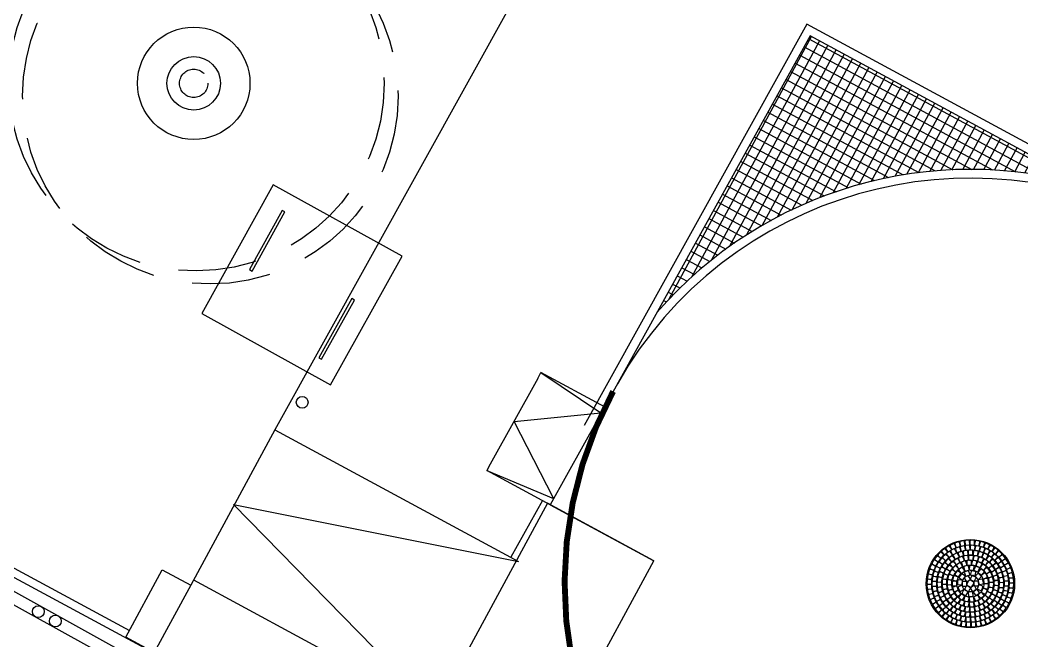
# Model space of a CAD drawing. Header units: millimetres. Extents: x -735 to -481, y 85 to 450.
# Drawn here: x -590.1 to -573.1, y 141.44 to 151.99 of the extents above; entities that cross this region are included whole.
import ezdxf

# ---------------------------------------------------------------- set-up
doc = ezdxf.new("R2010")
doc.units = ezdxf.units.MM
doc.linetypes.add('ACAD_ISO04W100', pattern=[30, 24, -3, 0, -3])
doc.linetypes.add('DASHED', pattern=[0.75, 0.5, -0.25])
doc.layers.get('0').update_dxf_attribs({"color": 6, "linetype": 'CONTINUOUS'})
for name, color, linetype in [('01', 1, 'CONTINUOUS'), ('A CONSTRUIR', 1, 'CONTINUOUS'), ('dib - muro vista2', 2, 'CONTINUOUS'), ('DIB-CORDON 02', 2, 'CONTINUOUS'), ('dib-demarcacion vial', 52, 'CONTINUOUS'), ('dib-muros corte', 5, 'CONTINUOUS'), ('dib-muros vista 0', 14, 'CONTINUOUS'), ('proyeccion arboles', 94, 'DASHED'), ('tramas-solados', 14, 'CONTINUOUS'), ('VISTA2', 2, 'CONTINUOUS')]:
    doc.layers.add(name, color=color, linetype=linetype)

# ---------------------------------------------------------------- blocks, each defined once
blk = doc.blocks.new('A3D6')
for centre, radius in [((0.0176, 0), 1.2), ((0.1056, -0.0835), 1.2), ((0, 0), 0.0906)]:
    blk.add_circle(centre, radius)
blk = doc.blocks.new('asd')
at = {"layer": 'dib-muros vista 0'}
for points in [[(-407.67, 11.355), (-407.648, 11.31, 0.414214), (-407.628, 11.303), (-407.583, 11.325, 0.414214), (-407.576, 11.345), (-407.598, 11.39, 0.414214), (-407.618, 11.397), (-407.663, 11.375, 0.414214)], [(-407.591, 11.392), (-407.575, 11.345, 0.414214), (-407.556, 11.336), (-407.509, 11.352, 0.414214), (-407.499, 11.371), (-407.516, 11.419, 0.414214), (-407.535, 11.428), (-407.582, 11.411, 0.414214)], [(-407.509, 11.42), (-407.498, 11.371, 0.414214), (-407.48, 11.36), (-407.432, 11.37, 0.414214), (-407.42, 11.388), (-407.431, 11.437, 0.414214), (-407.449, 11.449), (-407.497, 11.438, 0.414214)], [(-407.424, 11.438), (-407.419, 11.388, 0.414214), (-407.403, 11.375), (-407.353, 11.379, 0.414214), (-407.339, 11.396), (-407.344, 11.445, 0.414214), (-407.36, 11.459), (-407.41, 11.454, 0.414214)], [(-407.337, 11.445), (-407.338, 11.395, 0.414214), (-407.323, 11.38), (-407.273, 11.378, 0.414214), (-407.258, 11.393), (-407.257, 11.443, 0.414214), (-407.271, 11.458), (-407.321, 11.46, 0.414214)], [(-407.25, 11.442), (-407.257, 11.393, 0.414214), (-407.244, 11.375), (-407.195, 11.368, 0.414214), (-407.178, 11.381), (-407.17, 11.43, 0.414214), (-407.183, 11.447), (-407.232, 11.455, 0.414214)], [(-407.163, 11.428), (-407.177, 11.38, 0.414214), (-407.166, 11.362), (-407.118, 11.348, 0.414214), (-407.1, 11.359), (-407.086, 11.407, 0.414214), (-407.097, 11.425), (-407.145, 11.439, 0.414214)], [(-407.08, 11.404), (-407.099, 11.358, 0.414214), (-407.091, 11.339), (-407.044, 11.319, 0.414214), (-407.025, 11.328), (-407.006, 11.374, 0.414214), (-407.014, 11.393), (-407.06, 11.412, 0.414214)], [(-407.871, 11.189), (-407.835, 11.155, 0.414214), (-407.813, 11.156), (-407.779, 11.192, 0.414214), (-407.78, 11.214), (-407.816, 11.248, 0.414214), (-407.838, 11.247), (-407.872, 11.211, 0.414214)], [(-407.811, 11.252), (-407.779, 11.214, 0.414214), (-407.758, 11.212), (-407.719, 11.244, 0.414214), (-407.717, 11.265), (-407.75, 11.304, 0.414214), (-407.771, 11.306), (-407.809, 11.274, 0.414214)], [(-407.764, 11.181), (-407.731, 11.143, 0.414214), (-407.71, 11.141), (-407.672, 11.174, 0.414214), (-407.67, 11.195), (-407.703, 11.233, 0.414214), (-407.724, 11.234), (-407.762, 11.202, 0.414214)], [(-407.744, 11.308), (-407.716, 11.266, 0.414214), (-407.696, 11.261), (-407.654, 11.289, 0.414214), (-407.649, 11.309), (-407.676, 11.351, 0.414214), (-407.697, 11.356), (-407.739, 11.329, 0.414214)], [(-407.697, 11.237), (-407.67, 11.195, 0.414214), (-407.649, 11.191), (-407.607, 11.218, 0.414214), (-407.603, 11.239), (-407.63, 11.28, 0.414214), (-407.651, 11.285), (-407.693, 11.258, 0.414214)], [(-407.624, 11.283), (-407.603, 11.238, 0.414214), (-407.583, 11.231), (-407.537, 11.252, 0.414214), (-407.53, 11.272), (-407.552, 11.318, 0.414214), (-407.571, 11.325), (-407.617, 11.303, 0.414214)], [(-407.575, 11.214), (-407.555, 11.168, 0.414214), (-407.535, 11.16), (-407.49, 11.18, 0.414214), (-407.482, 11.2), (-407.502, 11.246, 0.414214), (-407.522, 11.254), (-407.568, 11.234, 0.414214)], [(-407.545, 11.32), (-407.53, 11.272, 0.414214), (-407.511, 11.262), (-407.463, 11.277, 0.414214), (-407.454, 11.296), (-407.468, 11.344, 0.414214), (-407.487, 11.353), (-407.535, 11.339, 0.414214)], [(-407.493, 11.248), (-407.481, 11.2, 0.414214), (-407.463, 11.189), (-407.414, 11.202, 0.414214), (-407.403, 11.22), (-407.416, 11.268, 0.414214), (-407.434, 11.279), (-407.483, 11.267, 0.414214)], [(-407.462, 11.345), (-407.453, 11.296, 0.414214), (-407.436, 11.283), (-407.387, 11.291, 0.414214), (-407.374, 11.309), (-407.383, 11.358, 0.414214), (-407.4, 11.37), (-407.449, 11.362, 0.414214)], [(-407.407, 11.269), (-407.402, 11.22, 0.414214), (-407.386, 11.206), (-407.336, 11.211, 0.414214), (-407.323, 11.227), (-407.327, 11.277, 0.414214), (-407.344, 11.29), (-407.393, 11.286, 0.414214)], [(-407.376, 11.358), (-407.374, 11.308, 0.414214), (-407.359, 11.294), (-407.309, 11.295, 0.414214), (-407.294, 11.311), (-407.296, 11.361, 0.414214), (-407.311, 11.375), (-407.361, 11.374, 0.414214)], [(-407.318, 11.276), (-407.322, 11.227, 0.414214), (-407.308, 11.211), (-407.258, 11.207, 0.414214), (-407.242, 11.221), (-407.238, 11.271, 0.414214), (-407.252, 11.287), (-407.302, 11.29, 0.414214)], [(-407.289, 11.36), (-407.294, 11.31, 0.414214), (-407.281, 11.294), (-407.231, 11.289, 0.414214), (-407.214, 11.302), (-407.209, 11.352, 0.414214), (-407.222, 11.368), (-407.272, 11.373, 0.414214)], [(-407.23, 11.269), (-407.241, 11.22, 0.414214), (-407.23, 11.202), (-407.181, 11.191, 0.414214), (-407.163, 11.202), (-407.152, 11.251, 0.414214), (-407.163, 11.269), (-407.211, 11.28, 0.414214)], [(-407.202, 11.35), (-407.214, 11.301, 0.414214), (-407.203, 11.283), (-407.155, 11.271, 0.414214), (-407.137, 11.282), (-407.125, 11.331, 0.414214), (-407.136, 11.349), (-407.184, 11.361, 0.414214)], [(-407.143, 11.248), (-407.162, 11.201, 0.414214), (-407.154, 11.182), (-407.108, 11.163, 0.414214), (-407.088, 11.171), (-407.069, 11.217, 0.414214), (-407.077, 11.237), (-407.124, 11.256, 0.414214)], [(-407.118, 11.328), (-407.137, 11.282, 0.414214), (-407.128, 11.262), (-407.082, 11.244, 0.414214), (-407.062, 11.252), (-407.044, 11.298, 0.414214), (-407.052, 11.318), (-407.099, 11.336, 0.414214)], [(-407.038, 11.295), (-407.062, 11.252, 0.414214), (-407.057, 11.231), (-407.013, 11.206, 0.414214), (-406.993, 11.212), (-406.968, 11.256, 0.414214), (-406.974, 11.276), (-407.017, 11.301, 0.414214)], [(-406.999, 11.37), (-407.024, 11.327, 0.414214), (-407.018, 11.306), (-406.974, 11.282, 0.414214), (-406.954, 11.288), (-406.93, 11.331, 0.414214), (-406.935, 11.352), (-406.979, 11.376, 0.414214)], [(-406.962, 11.251), (-406.993, 11.212, 0.414214), (-406.99, 11.191), (-406.95, 11.16, 0.414214), (-406.929, 11.163), (-406.899, 11.203, 0.414214), (-406.902, 11.224), (-406.941, 11.254, 0.414214)], [(-406.924, 11.327), (-406.953, 11.287, 0.414214), (-406.95, 11.266), (-406.91, 11.236, 0.414214), (-406.889, 11.24), (-406.859, 11.28, 0.414214), (-406.862, 11.301), (-406.903, 11.33, 0.414214)], [(-406.854, 11.275), (-406.888, 11.239, 0.414214), (-406.887, 11.217), (-406.851, 11.183, 0.414214), (-406.83, 11.184), (-406.795, 11.22, 0.414214), (-406.796, 11.241), (-406.833, 11.276, 0.414214)], [(-407.967, 11.044), (-407.923, 11.019, 0.414214), (-407.903, 11.025), (-407.878, 11.069, 0.414214), (-407.884, 11.089), (-407.927, 11.114, 0.414214), (-407.948, 11.108), (-407.972, 11.064, 0.414214)], [(-407.923, 11.119), (-407.883, 11.09, 0.414214), (-407.862, 11.093), (-407.832, 11.133, 0.414214), (-407.836, 11.154), (-407.876, 11.184, 0.414214), (-407.897, 11.181), (-407.926, 11.14, 0.414214)], [(-407.871, 11.044), (-407.829, 11.016, 0.414214), (-407.808, 11.02), (-407.78, 11.062, 0.414214), (-407.785, 11.083), (-407.826, 11.111, 0.414214), (-407.847, 11.106), (-407.875, 11.065, 0.414214)], [(-407.822, 11.116), (-407.784, 11.083, 0.414214), (-407.763, 11.084), (-407.73, 11.122, 0.414214), (-407.731, 11.143), (-407.769, 11.176, 0.414214), (-407.79, 11.175), (-407.823, 11.137, 0.414214)], [(-407.774, 11.039), (-407.735, 11.008, 0.414214), (-407.714, 11.01), (-407.682, 11.049, 0.414214), (-407.685, 11.07), (-407.724, 11.101, 0.414214), (-407.745, 11.099), (-407.776, 11.06, 0.414214)], [(-407.717, 11.108), (-407.684, 11.07, 0.414214), (-407.663, 11.069), (-407.626, 11.103, 0.414214), (-407.624, 11.124), (-407.658, 11.161, 0.414214), (-407.679, 11.162), (-407.716, 11.129, 0.414214)], [(-407.668, 11.033), (-407.634, 10.997, 0.414214), (-407.613, 10.997), (-407.577, 11.031, 0.414214), (-407.576, 11.052), (-407.611, 11.088, 0.414214), (-407.632, 11.089), (-407.668, 11.054, 0.414214)], [(-407.651, 11.166), (-407.623, 11.124, 0.414214), (-407.603, 11.12), (-407.561, 11.147, 0.414214), (-407.556, 11.168), (-407.583, 11.21, 0.414214), (-407.604, 11.214), (-407.646, 11.187, 0.414214)], [(-407.604, 11.093), (-407.576, 11.052, 0.414214), (-407.556, 11.047), (-407.514, 11.074, 0.414214), (-407.509, 11.095), (-407.536, 11.137, 0.414214), (-407.557, 11.141), (-407.599, 11.114, 0.414214)], [(-407.554, 11.025), (-407.527, 10.982, 0.414214), (-407.507, 10.978), (-407.464, 11.004, 0.414214), (-407.46, 11.025), (-407.486, 11.067, 0.414214), (-407.507, 11.072), (-407.549, 11.045, 0.414214)], [(-407.528, 11.141), (-407.51, 11.094, 0.414214), (-407.49, 11.086), (-407.444, 11.105, 0.414214), (-407.435, 11.124), (-407.454, 11.17, 0.414214), (-407.474, 11.179), (-407.52, 11.16, 0.414214)], [(-407.475, 11.072), (-407.459, 11.025, 0.414214), (-407.44, 11.015), (-407.393, 11.031, 0.414214), (-407.383, 11.05), (-407.399, 11.097, 0.414214), (-407.418, 11.107), (-407.466, 11.091, 0.414214)], [(-407.446, 11.173), (-407.436, 11.123, 0.414214), (-407.418, 11.112), (-407.369, 11.121, 0.414214), (-407.358, 11.139), (-407.367, 11.188, 0.414214), (-407.385, 11.2), (-407.434, 11.19, 0.414214)], [(-407.387, 11.099), (-407.383, 11.049, 0.414214), (-407.367, 11.035), (-407.317, 11.039, 0.414214), (-407.303, 11.055), (-407.307, 11.105, 0.414214), (-407.323, 11.119), (-407.373, 11.115, 0.414214)], [(-407.358, 11.188), (-407.358, 11.138, 0.414214), (-407.343, 11.123), (-407.293, 11.123, 0.414214), (-407.278, 11.138), (-407.278, 11.188, 0.414214), (-407.293, 11.203), (-407.343, 11.203, 0.414214)], [(-407.295, 11.104), (-407.303, 11.055, 0.414214), (-407.291, 11.038), (-407.242, 11.03, 0.414214), (-407.224, 11.042), (-407.216, 11.091, 0.414214), (-407.229, 11.109), (-407.278, 11.117, 0.414214)], [(-407.27, 11.187), (-407.279, 11.138, 0.414214), (-407.267, 11.121), (-407.218, 11.111, 0.414214), (-407.201, 11.123), (-407.191, 11.172, 0.414214), (-407.203, 11.19), (-407.252, 11.199, 0.414214)], [(-407.205, 11.087), (-407.225, 11.042, 0.414214), (-407.217, 11.022), (-407.171, 11.002, 0.414214), (-407.151, 11.01), (-407.131, 11.056, 0.414214), (-407.139, 11.076), (-407.185, 11.095, 0.414214)], [(-407.183, 11.169), (-407.201, 11.123, 0.414214), (-407.193, 11.103), (-407.147, 11.085, 0.414214), (-407.127, 11.093), (-407.109, 11.14, 0.414214), (-407.117, 11.159), (-407.163, 11.178, 0.414214)], [(-407.121, 11.049), (-407.151, 11.01, 0.414214), (-407.148, 10.989), (-407.108, 10.958, 0.414214), (-407.087, 10.961), (-407.057, 11.001, 0.414214), (-407.06, 11.022), (-407.1, 11.052, 0.414214)], [(-407.101, 11.135), (-407.128, 11.093, 0.414214), (-407.123, 11.073), (-407.081, 11.046, 0.414214), (-407.061, 11.05), (-407.034, 11.092, 0.414214), (-407.038, 11.113), (-407.08, 11.14, 0.414214)], [(-407.061, 11.212), (-407.088, 11.17, 0.414214), (-407.083, 11.149), (-407.04, 11.123, 0.414214), (-407.02, 11.128), (-406.993, 11.17, 0.414214), (-406.998, 11.191), (-407.041, 11.217, 0.414214)], [(-407.027, 11.087), (-407.061, 11.05, 0.414214), (-407.061, 11.029), (-407.025, 10.995, 0.414214), (-407.003, 10.995), (-406.969, 11.032, 0.414214), (-406.97, 11.053), (-407.006, 11.087, 0.414214)], [(-406.986, 11.165), (-407.019, 11.127, 0.414214), (-407.018, 11.106), (-406.98, 11.073, 0.414214), (-406.959, 11.074), (-406.926, 11.112, 0.414214), (-406.927, 11.133), (-406.965, 11.166, 0.414214)], [(-406.92, 11.105), (-406.958, 11.073, 0.414214), (-406.96, 11.052), (-406.928, 11.014, 0.414214), (-406.907, 11.012), (-406.869, 11.044, 0.414214), (-406.867, 11.065), (-406.899, 11.104, 0.414214)], [(-406.894, 11.198), (-406.929, 11.163, 0.414214), (-406.929, 11.141), (-406.894, 11.106, 0.414214), (-406.873, 11.106), (-406.838, 11.141, 0.414214), (-406.837, 11.162), (-406.873, 11.198, 0.414214)], [(-406.833, 11.135), (-406.873, 11.105, 0.414214), (-406.876, 11.084), (-406.846, 11.044, 0.414214), (-406.825, 11.041), (-406.785, 11.071, 0.414214), (-406.782, 11.092), (-406.812, 11.132, 0.414214)], [(-406.791, 11.215), (-406.829, 11.183, 0.414214), (-406.831, 11.162), (-406.799, 11.123, 0.414214), (-406.778, 11.121), (-406.739, 11.153, 0.414214), (-406.738, 11.175), (-406.77, 11.213, 0.414214)], [(-406.782, 11.065), (-406.825, 11.041, 0.414214), (-406.831, 11.021), (-406.807, 10.977, 0.414214), (-406.787, 10.971), (-406.743, 10.995, 0.414214), (-406.737, 11.016), (-406.761, 11.06, 0.414214)], [(-406.735, 11.147), (-406.777, 11.12, 0.414214), (-406.782, 11.1), (-406.754, 11.058, 0.414214), (-406.734, 11.053), (-406.692, 11.08, 0.414214), (-406.687, 11.101), (-406.715, 11.143, 0.414214)], [(-406.689, 11.074), (-406.733, 11.052, 0.414214), (-406.74, 11.032), (-406.718, 10.987, 0.414214), (-406.698, 10.98), (-406.653, 11.002, 0.414214), (-406.646, 11.022), (-406.668, 11.067, 0.414214)], [(-408.024, 10.88), (-407.976, 10.866, 0.414214), (-407.958, 10.877), (-407.944, 10.925, 0.414214), (-407.955, 10.943), (-408.003, 10.957, 0.414214), (-408.022, 10.946), (-408.035, 10.898, 0.414214)], [(-408, 10.964), (-407.954, 10.944, 0.414214), (-407.935, 10.953), (-407.916, 10.999, 0.414214), (-407.924, 11.018), (-407.97, 11.037, 0.414214), (-407.99, 11.029), (-408.009, 10.983, 0.414214)], [(-407.937, 10.883), (-407.889, 10.868, 0.414214), (-407.87, 10.878), (-407.855, 10.925, 0.414214), (-407.864, 10.944), (-407.912, 10.959, 0.414214), (-407.931, 10.95), (-407.946, 10.902, 0.414214)], [(-407.909, 10.966), (-407.864, 10.944, 0.414214), (-407.844, 10.951), (-407.822, 10.996, 0.414214), (-407.829, 11.016), (-407.874, 11.038, 0.414214), (-407.894, 11.031), (-407.916, 10.986, 0.414214)], [(-407.85, 10.879), (-407.803, 10.862, 0.414214), (-407.784, 10.87), (-407.767, 10.917, 0.414214), (-407.776, 10.937), (-407.823, 10.954, 0.414214), (-407.842, 10.945), (-407.859, 10.898, 0.414214)], [(-407.819, 10.962), (-407.775, 10.937, 0.414214), (-407.755, 10.943), (-407.73, 10.987, 0.414214), (-407.736, 11.007), (-407.779, 11.032, 0.414214), (-407.8, 11.026), (-407.824, 10.982, 0.414214)], [(-407.758, 10.881), (-407.713, 10.861, 0.414214), (-407.693, 10.868), (-407.672, 10.914, 0.414214), (-407.68, 10.933), (-407.725, 10.954, 0.414214), (-407.745, 10.947), (-407.766, 10.901, 0.414214)], [(-407.721, 10.961), (-407.68, 10.933, 0.414214), (-407.659, 10.936), (-407.63, 10.977, 0.414214), (-407.634, 10.998), (-407.674, 11.027, 0.414214), (-407.695, 11.023), (-407.724, 10.982, 0.414214)], [(-407.667, 10.881), (-407.624, 10.856, 0.414214), (-407.603, 10.862), (-407.578, 10.905, 0.414214), (-407.584, 10.925), (-407.627, 10.951, 0.414214), (-407.647, 10.945), (-407.672, 10.902, 0.414214)], [(-407.619, 10.96), (-407.583, 10.925, 0.414214), (-407.562, 10.926), (-407.527, 10.962, 0.414214), (-407.528, 10.983), (-407.564, 11.017, 0.414214), (-407.585, 11.017), (-407.62, 10.981, 0.414214)], [(-407.576, 10.872), (-407.537, 10.842, 0.414214), (-407.516, 10.845), (-407.485, 10.884, 0.414214), (-407.488, 10.905), (-407.528, 10.936, 0.414214), (-407.549, 10.933), (-407.579, 10.893, 0.414214)], [(-407.514, 10.948), (-407.486, 10.906, 0.414214), (-407.466, 10.902), (-407.424, 10.929, 0.414214), (-407.42, 10.95), (-407.447, 10.992, 0.414214), (-407.468, 10.996), (-407.51, 10.969, 0.414214)], [(-407.457, 10.879), (-407.431, 10.836, 0.414214), (-407.411, 10.831), (-407.368, 10.857, 0.414214), (-407.363, 10.878), (-407.389, 10.921, 0.414214), (-407.409, 10.926), (-407.452, 10.9, 0.414214)], [(-407.431, 10.999), (-407.418, 10.95, 0.414214), (-407.4, 10.94), (-407.351, 10.952, 0.414214), (-407.341, 10.971), (-407.353, 11.019, 0.414214), (-407.372, 11.03), (-407.42, 11.017, 0.414214)], [(-407.351, 10.929), (-407.353, 10.879, 0.414214), (-407.338, 10.863), (-407.288, 10.862, 0.414214), (-407.273, 10.877), (-407.271, 10.927, 0.414214), (-407.286, 10.942), (-407.336, 10.943, 0.414214)], [(-407.335, 11.02), (-407.339, 10.97, 0.414214), (-407.325, 10.954), (-407.275, 10.95, 0.414214), (-407.259, 10.964), (-407.256, 11.014, 0.414214), (-407.269, 11.03), (-407.319, 11.034, 0.414214)], [(-407.235, 10.913), (-407.263, 10.872, 0.414214), (-407.259, 10.851), (-407.218, 10.823, 0.414214), (-407.197, 10.827), (-407.169, 10.868, 0.414214), (-407.173, 10.889), (-407.214, 10.917, 0.414214)], [(-407.238, 11.009), (-407.258, 10.963, 0.414214), (-407.25, 10.943), (-407.204, 10.924, 0.414214), (-407.185, 10.931), (-407.165, 10.977, 0.414214), (-407.173, 10.997), (-407.219, 11.017, 0.414214)], [(-407.15, 10.967), (-407.184, 10.93, 0.414214), (-407.183, 10.909), (-407.146, 10.875, 0.414214), (-407.124, 10.876), (-407.091, 10.913, 0.414214), (-407.092, 10.934), (-407.129, 10.968, 0.414214)], [(-407.08, 10.899), (-407.124, 10.875, 0.414214), (-407.13, 10.854), (-407.106, 10.811, 0.414214), (-407.085, 10.805), (-407.042, 10.829, 0.414214), (-407.036, 10.849), (-407.06, 10.893, 0.414214)], [(-407.049, 10.992), (-407.088, 10.961, 0.414214), (-407.09, 10.94), (-407.058, 10.901, 0.414214), (-407.037, 10.899), (-406.998, 10.93, 0.414214), (-406.996, 10.951), (-407.028, 10.99, 0.414214)], [(-406.992, 10.92), (-407.038, 10.899, 0.414214), (-407.045, 10.879), (-407.023, 10.833, 0.414214), (-407.004, 10.826), (-406.958, 10.847, 0.414214), (-406.951, 10.867), (-406.972, 10.913, 0.414214)], [(-406.964, 11.025), (-407.004, 10.996, 0.414214), (-407.008, 10.975), (-406.979, 10.934, 0.414214), (-406.958, 10.931), (-406.917, 10.96, 0.414214), (-406.914, 10.981), (-406.943, 11.021, 0.414214)], [(-406.913, 10.952), (-406.958, 10.931, 0.414214), (-406.966, 10.911), (-406.945, 10.866, 0.414214), (-406.925, 10.858), (-406.88, 10.879, 0.414214), (-406.872, 10.899), (-406.893, 10.945, 0.414214)], [(-406.864, 11.036), (-406.907, 11.011, 0.414214), (-406.912, 10.99), (-406.887, 10.947, 0.414214), (-406.866, 10.942), (-406.823, 10.968, 0.414214), (-406.818, 10.988), (-406.843, 11.031, 0.414214)], [(-406.82, 10.959), (-406.866, 10.941, 0.414214), (-406.875, 10.922), (-406.856, 10.875, 0.414214), (-406.837, 10.867), (-406.79, 10.885, 0.414214), (-406.782, 10.904), (-406.8, 10.951, 0.414214)], [(-406.74, 10.989), (-406.787, 10.971, 0.414214), (-406.795, 10.951), (-406.777, 10.905, 0.414214), (-406.758, 10.896), (-406.711, 10.914, 0.414214), (-406.703, 10.934), (-406.721, 10.98, 0.414214)], [(-406.709, 10.908), (-406.758, 10.896, 0.414214), (-406.769, 10.878), (-406.758, 10.829, 0.414214), (-406.739, 10.818), (-406.691, 10.83, 0.414214), (-406.68, 10.848), (-406.691, 10.896, 0.414214)], [(-406.651, 10.995), (-406.698, 10.979, 0.414214), (-406.707, 10.96), (-406.691, 10.913, 0.414214), (-406.672, 10.903), (-406.625, 10.92, 0.414214), (-406.615, 10.939), (-406.632, 10.986, 0.414214)], [(-406.623, 10.913), (-406.672, 10.902, 0.414214), (-406.683, 10.884), (-406.673, 10.835, 0.414214), (-406.655, 10.824), (-406.606, 10.835, 0.414214), (-406.595, 10.852), (-406.605, 10.901, 0.414214)], [(-408.041, 10.707), (-407.991, 10.705, 0.414214), (-407.976, 10.72), (-407.974, 10.77, 0.414214), (-407.989, 10.785), (-408.039, 10.786, 0.414214), (-408.054, 10.772), (-408.056, 10.722, 0.414214)], [(-408.038, 10.794), (-407.989, 10.786, 0.414214), (-407.972, 10.799), (-407.964, 10.848, 0.414214), (-407.977, 10.865), (-408.026, 10.873, 0.414214), (-408.043, 10.86), (-408.051, 10.811, 0.414214)], [(-407.957, 10.711), (-407.907, 10.709, 0.414214), (-407.891, 10.723), (-407.889, 10.773, 0.414214), (-407.904, 10.789), (-407.954, 10.791, 0.414214), (-407.969, 10.777), (-407.971, 10.727, 0.414214)], [(-407.953, 10.798), (-407.903, 10.789, 0.414214), (-407.886, 10.801), (-407.877, 10.851, 0.414214), (-407.889, 10.868), (-407.939, 10.877, 0.414214), (-407.956, 10.864), (-407.965, 10.815, 0.414214)], [(-407.872, 10.703), (-407.822, 10.701, 0.414214), (-407.807, 10.716), (-407.805, 10.766, 0.414214), (-407.82, 10.781), (-407.87, 10.783, 0.414214), (-407.885, 10.768), (-407.887, 10.718, 0.414214)], [(-407.868, 10.792), (-407.819, 10.782, 0.414214), (-407.802, 10.794), (-407.792, 10.843, 0.414214), (-407.804, 10.861), (-407.853, 10.87, 0.414214), (-407.871, 10.858), (-407.88, 10.809, 0.414214)], [(-407.786, 10.707), (-407.736, 10.705, 0.414214), (-407.72, 10.719), (-407.718, 10.769, 0.414214), (-407.732, 10.785), (-407.782, 10.787, 0.414214), (-407.798, 10.772), (-407.8, 10.723, 0.414214)], [(-407.78, 10.795), (-407.732, 10.784, 0.414214), (-407.714, 10.795), (-407.702, 10.843, 0.414214), (-407.713, 10.862), (-407.762, 10.873, 0.414214), (-407.78, 10.862), (-407.791, 10.813, 0.414214)], [(-407.701, 10.702), (-407.651, 10.7, 0.414214), (-407.635, 10.714), (-407.633, 10.764, 0.414214), (-407.647, 10.78), (-407.697, 10.782, 0.414214), (-407.713, 10.767), (-407.715, 10.717, 0.414214)], [(-407.695, 10.794), (-407.647, 10.78, 0.414214), (-407.628, 10.79), (-407.614, 10.838, 0.414214), (-407.624, 10.856), (-407.672, 10.87, 0.414214), (-407.691, 10.86), (-407.705, 10.812, 0.414214)], [(-407.614, 10.683), (-407.564, 10.684, 0.414214), (-407.549, 10.699), (-407.549, 10.749, 0.414214), (-407.564, 10.764), (-407.614, 10.763, 0.414214), (-407.629, 10.748), (-407.629, 10.698, 0.414214)], [(-407.611, 10.781), (-407.563, 10.765, 0.414214), (-407.544, 10.775), (-407.528, 10.822, 0.414214), (-407.538, 10.841), (-407.585, 10.857, 0.414214), (-407.604, 10.847), (-407.62, 10.8, 0.414214)], [(-407.518, 10.663), (-407.469, 10.669, 0.414214), (-407.455, 10.685), (-407.461, 10.735, 0.414214), (-407.478, 10.748), (-407.528, 10.742, 0.414214), (-407.541, 10.726), (-407.535, 10.676, 0.414214)], [(-407.519, 10.78), (-407.475, 10.758, 0.414214), (-407.455, 10.765), (-407.433, 10.81, 0.414214), (-407.439, 10.83), (-407.484, 10.852, 0.414214), (-407.504, 10.845), (-407.526, 10.8, 0.414214)], [(-407.448, 10.752), (-407.405, 10.727, 0.414214), (-407.384, 10.732), (-407.359, 10.775, 0.414214), (-407.364, 10.796), (-407.407, 10.821, 0.414214), (-407.428, 10.816), (-407.453, 10.773, 0.414214)], [(-407.409, 10.627), (-407.365, 10.651, 0.414214), (-407.359, 10.672), (-407.384, 10.715, 0.414214), (-407.404, 10.721), (-407.448, 10.696, 0.414214), (-407.454, 10.676), (-407.429, 10.632, 0.414214)], [(-407.369, 10.749), (-407.37, 10.699, 0.414214), (-407.345, 10.674), (-407.295, 10.673, 0.414214), (-407.27, 10.698), (-407.269, 10.748, 0.414214), (-407.294, 10.773), (-407.344, 10.774, 0.414214)], [(-407.359, 10.849), (-407.359, 10.799, 0.414214), (-407.345, 10.784), (-407.295, 10.783, 0.414214), (-407.279, 10.798), (-407.279, 10.848, 0.414214), (-407.294, 10.863), (-407.344, 10.864, 0.414214)], [(-407.231, 10.82), (-407.274, 10.796, 0.414214), (-407.28, 10.775), (-407.255, 10.732, 0.414214), (-407.235, 10.726), (-407.191, 10.751, 0.414214), (-407.186, 10.771), (-407.21, 10.815, 0.414214)], [(-407.191, 10.695), (-407.234, 10.72, 0.414214), (-407.255, 10.715), (-407.28, 10.672, 0.414214), (-407.275, 10.651), (-407.232, 10.626, 0.414214), (-407.211, 10.631), (-407.186, 10.674, 0.414214)], [(-407.146, 10.838), (-407.192, 10.818, 0.414214), (-407.2, 10.798), (-407.181, 10.752, 0.414214), (-407.161, 10.744), (-407.115, 10.764, 0.414214), (-407.107, 10.784), (-407.126, 10.83, 0.414214)], [(-407.112, 10.726), (-407.161, 10.734, 0.414214), (-407.179, 10.722), (-407.187, 10.673, 0.414214), (-407.175, 10.655), (-407.125, 10.647, 0.414214), (-407.108, 10.659), (-407.1, 10.708, 0.414214)], [(-407.036, 10.812), (-407.085, 10.803, 0.414214), (-407.098, 10.786), (-407.089, 10.736, 0.414214), (-407.072, 10.724), (-407.022, 10.733, 0.414214), (-407.01, 10.75), (-407.019, 10.799, 0.414214)], [(-407.023, 10.715), (-407.072, 10.723, 0.414214), (-407.09, 10.71), (-407.097, 10.661, 0.414214), (-407.085, 10.644), (-407.036, 10.636, 0.414214), (-407.018, 10.648), (-407.011, 10.698, 0.414214)], [(-406.955, 10.836), (-407.004, 10.826, 0.414214), (-407.016, 10.808), (-407.006, 10.759, 0.414214), (-406.988, 10.748), (-406.939, 10.757, 0.414214), (-406.927, 10.775), (-406.937, 10.824, 0.414214)], [(-406.939, 10.745), (-406.989, 10.747, 0.414214), (-407.004, 10.733), (-407.006, 10.683, 0.414214), (-406.992, 10.667), (-406.942, 10.665, 0.414214), (-406.926, 10.68), (-406.924, 10.73, 0.414214)], [(-406.877, 10.871), (-406.926, 10.859, 0.414214), (-406.937, 10.841), (-406.925, 10.792, 0.414214), (-406.907, 10.781), (-406.858, 10.793, 0.414214), (-406.847, 10.811), (-406.859, 10.86, 0.414214)], [(-406.857, 10.784), (-406.907, 10.782, 0.414214), (-406.921, 10.766), (-406.919, 10.716, 0.414214), (-406.903, 10.702), (-406.853, 10.705, 0.414214), (-406.839, 10.72), (-406.842, 10.77, 0.414214)], [(-406.788, 10.876), (-406.837, 10.865, 0.414214), (-406.849, 10.848), (-406.838, 10.799, 0.414214), (-406.82, 10.787), (-406.771, 10.798, 0.414214), (-406.76, 10.816), (-406.77, 10.864, 0.414214)], [(-406.771, 10.789), (-406.821, 10.786, 0.414214), (-406.835, 10.77), (-406.832, 10.721, 0.414214), (-406.816, 10.706), (-406.767, 10.709, 0.414214), (-406.752, 10.725), (-406.755, 10.775, 0.414214)], [(-406.69, 10.823), (-406.74, 10.818, 0.414214), (-406.753, 10.801), (-406.748, 10.752, 0.414214), (-406.732, 10.738), (-406.682, 10.743, 0.414214), (-406.669, 10.76), (-406.674, 10.809, 0.414214)], [(-406.682, 10.736), (-406.732, 10.738, 0.414214), (-406.748, 10.724), (-406.75, 10.674, 0.414214), (-406.735, 10.658), (-406.686, 10.656, 0.414214), (-406.67, 10.671), (-406.668, 10.721, 0.414214)], [(-406.605, 10.827), (-406.655, 10.823, 0.414214), (-406.669, 10.806), (-406.664, 10.757, 0.414214), (-406.648, 10.743), (-406.598, 10.748, 0.414214), (-406.584, 10.764), (-406.589, 10.814, 0.414214)], [(-406.598, 10.741), (-406.648, 10.742, 0.414214), (-406.663, 10.727), (-406.665, 10.677, 0.414214), (-406.65, 10.662), (-406.6, 10.661, 0.414214), (-406.585, 10.675), (-406.583, 10.725, 0.414214)], [(-408.034, 10.62), (-407.984, 10.624, 0.414214), (-407.971, 10.641), (-407.975, 10.69, 0.414214), (-407.992, 10.704), (-408.041, 10.699, 0.414214), (-408.055, 10.683), (-408.05, 10.633, 0.414214)], [(-408.016, 10.534), (-407.967, 10.545, 0.414214), (-407.956, 10.563), (-407.966, 10.612, 0.414214), (-407.984, 10.623), (-408.033, 10.612, 0.414214), (-408.045, 10.595), (-408.034, 10.546, 0.414214)], [(-407.988, 10.452), (-407.941, 10.468, 0.414214), (-407.932, 10.487), (-407.948, 10.534, 0.414214), (-407.967, 10.544), (-408.015, 10.527, 0.414214), (-408.024, 10.508), (-408.007, 10.461, 0.414214)], [(-407.949, 10.624), (-407.899, 10.629, 0.414214), (-407.886, 10.646), (-407.891, 10.695, 0.414214), (-407.907, 10.709), (-407.957, 10.704, 0.414214), (-407.97, 10.688), (-407.966, 10.638, 0.414214)], [(-407.93, 10.54), (-407.881, 10.551, 0.414214), (-407.87, 10.569), (-407.882, 10.618, 0.414214), (-407.9, 10.629), (-407.948, 10.617, 0.414214), (-407.959, 10.599), (-407.948, 10.551, 0.414214)], [(-407.899, 10.458), (-407.852, 10.476, 0.414214), (-407.844, 10.496), (-407.862, 10.542, 0.414214), (-407.881, 10.551), (-407.928, 10.533, 0.414214), (-407.937, 10.513), (-407.918, 10.467, 0.414214)], [(-407.862, 10.614), (-407.812, 10.621, 0.414214), (-407.799, 10.638), (-407.806, 10.687, 0.414214), (-407.823, 10.7), (-407.872, 10.694, 0.414214), (-407.885, 10.677), (-407.878, 10.627, 0.414214)], [(-407.837, 10.529), (-407.789, 10.543, 0.414214), (-407.779, 10.562), (-407.794, 10.61, 0.414214), (-407.812, 10.62), (-407.86, 10.605, 0.414214), (-407.87, 10.587), (-407.856, 10.539, 0.414214)], [(-407.799, 10.448), (-407.754, 10.47, 0.414214), (-407.747, 10.49), (-407.769, 10.535, 0.414214), (-407.789, 10.542), (-407.834, 10.52, 0.414214), (-407.841, 10.5), (-407.819, 10.455, 0.414214)], [(-407.774, 10.619), (-407.725, 10.626, 0.414214), (-407.712, 10.643), (-407.719, 10.693, 0.414214), (-407.736, 10.705), (-407.786, 10.698, 0.414214), (-407.798, 10.681), (-407.791, 10.632, 0.414214)], [(-407.746, 10.535), (-407.699, 10.551, 0.414214), (-407.69, 10.57), (-407.706, 10.618, 0.414214), (-407.725, 10.627), (-407.772, 10.61, 0.414214), (-407.782, 10.591), (-407.765, 10.544, 0.414214)], [(-407.703, 10.458), (-407.659, 10.483, 0.414214), (-407.654, 10.503), (-407.679, 10.546, 0.414214), (-407.7, 10.552), (-407.743, 10.527, 0.414214), (-407.748, 10.506), (-407.723, 10.463, 0.414214)], [(-407.684, 10.611), (-407.635, 10.621, 0.414214), (-407.624, 10.639), (-407.633, 10.688, 0.414214), (-407.651, 10.7), (-407.7, 10.69, 0.414214), (-407.712, 10.672), (-407.702, 10.623, 0.414214)], [(-407.647, 10.527), (-407.602, 10.549, 0.414214), (-407.594, 10.569), (-407.616, 10.614, 0.414214), (-407.636, 10.621), (-407.681, 10.6, 0.414214), (-407.688, 10.58), (-407.667, 10.534, 0.414214)], [(-407.59, 10.455), (-407.552, 10.486, 0.414214), (-407.549, 10.507), (-407.581, 10.546, 0.414214), (-407.602, 10.548), (-407.641, 10.517, 0.414214), (-407.643, 10.496), (-407.611, 10.457, 0.414214)], [(-407.585, 10.59), (-407.538, 10.607, 0.414214), (-407.528, 10.626), (-407.545, 10.673, 0.414214), (-407.564, 10.682), (-407.611, 10.666, 0.414214), (-407.62, 10.646), (-407.604, 10.599, 0.414214)], [(-407.527, 10.511), (-407.488, 10.542, 0.414214), (-407.485, 10.563), (-407.516, 10.603, 0.414214), (-407.537, 10.605), (-407.577, 10.574, 0.414214), (-407.579, 10.553), (-407.548, 10.514, 0.414214)], [(-407.447, 10.455), (-407.42, 10.497, 0.414214), (-407.424, 10.518), (-407.466, 10.545, 0.414214), (-407.487, 10.541), (-407.514, 10.499, 0.414214), (-407.51, 10.478), (-407.468, 10.451, 0.414214)], [(-407.454, 10.565), (-407.415, 10.597, 0.414214), (-407.413, 10.618), (-407.445, 10.657, 0.414214), (-407.466, 10.659), (-407.505, 10.627, 0.414214), (-407.507, 10.606), (-407.475, 10.567, 0.414214)], [(-407.347, 10.518), (-407.332, 10.565, 0.414214), (-407.341, 10.584), (-407.389, 10.6, 0.414214), (-407.408, 10.59), (-407.423, 10.542, 0.414214), (-407.414, 10.523), (-407.366, 10.508, 0.414214)], [(-407.28, 10.598), (-407.28, 10.648, 0.414214), (-407.295, 10.663), (-407.345, 10.664, 0.414214), (-407.36, 10.649), (-407.36, 10.599, 0.414214), (-407.345, 10.584), (-407.295, 10.583, 0.414214)], [(-407.231, 10.535), (-407.244, 10.584, 0.414214), (-407.263, 10.594), (-407.311, 10.582, 0.414214), (-407.322, 10.563), (-407.309, 10.515, 0.414214), (-407.29, 10.504), (-407.242, 10.517, 0.414214)], [(-407.144, 10.613), (-407.181, 10.647, 0.414214), (-407.202, 10.646), (-407.236, 10.609, 0.414214), (-407.235, 10.588), (-407.198, 10.554, 0.414214), (-407.177, 10.555), (-407.143, 10.592, 0.414214)], [(-407.091, 10.534), (-407.125, 10.571, 0.414214), (-407.146, 10.572), (-407.183, 10.538, 0.414214), (-407.184, 10.516), (-407.149, 10.48, 0.414214), (-407.128, 10.479), (-407.092, 10.513, 0.414214)], [(-407.042, 10.619), (-407.086, 10.642, 0.414214), (-407.106, 10.636), (-407.13, 10.592, 0.414214), (-407.124, 10.572), (-407.079, 10.548, 0.414214), (-407.059, 10.554), (-407.036, 10.599, 0.414214)], [(-406.972, 10.566), (-407.015, 10.591, 0.414214), (-407.036, 10.585), (-407.061, 10.542, 0.414214), (-407.056, 10.522), (-407.012, 10.497, 0.414214), (-406.992, 10.502), (-406.967, 10.545, 0.414214)], [(-406.945, 10.653), (-406.992, 10.667, 0.414214), (-407.011, 10.657), (-407.025, 10.609, 0.414214), (-407.015, 10.591), (-406.967, 10.577, 0.414214), (-406.948, 10.587), (-406.934, 10.635, 0.414214)], [(-406.898, 10.525), (-406.941, 10.55, 0.414214), (-406.962, 10.544), (-406.986, 10.501, 0.414214), (-406.981, 10.48), (-406.938, 10.455, 0.414214), (-406.917, 10.461), (-406.892, 10.504, 0.414214)], [(-406.868, 10.608), (-406.915, 10.624, 0.414214), (-406.934, 10.615), (-406.95, 10.568, 0.414214), (-406.941, 10.549), (-406.894, 10.533, 0.414214), (-406.875, 10.542), (-406.858, 10.589, 0.414214)], [(-406.854, 10.696), (-406.904, 10.703, 0.414214), (-406.921, 10.69), (-406.928, 10.641, 0.414214), (-406.915, 10.624), (-406.865, 10.617, 0.414214), (-406.848, 10.629), (-406.841, 10.679, 0.414214)], [(-406.803, 10.526), (-406.849, 10.547, 0.414214), (-406.868, 10.54), (-406.889, 10.494, 0.414214), (-406.882, 10.474), (-406.837, 10.453, 0.414214), (-406.817, 10.461), (-406.796, 10.506, 0.414214)], [(-406.778, 10.612), (-406.826, 10.625, 0.414214), (-406.845, 10.614), (-406.858, 10.566, 0.414214), (-406.848, 10.548), (-406.8, 10.534, 0.414214), (-406.781, 10.545), (-406.768, 10.593, 0.414214)], [(-406.767, 10.7), (-406.817, 10.705, 0.414214), (-406.834, 10.692), (-406.839, 10.642, 0.414214), (-406.826, 10.626), (-406.776, 10.62, 0.414214), (-406.759, 10.634), (-406.754, 10.683, 0.414214)], [(-406.703, 10.564), (-406.75, 10.579, 0.414214), (-406.769, 10.569), (-406.784, 10.522, 0.414214), (-406.775, 10.503), (-406.727, 10.488, 0.414214), (-406.708, 10.497), (-406.693, 10.545, 0.414214)], [(-406.687, 10.649), (-406.736, 10.658, 0.414214), (-406.753, 10.646), (-406.762, 10.597, 0.414214), (-406.75, 10.579), (-406.701, 10.57, 0.414214), (-406.683, 10.583), (-406.675, 10.632, 0.414214)], [(-406.615, 10.567), (-406.663, 10.581, 0.414214), (-406.682, 10.57), (-406.695, 10.522, 0.414214), (-406.684, 10.504), (-406.636, 10.49, 0.414214), (-406.618, 10.501), (-406.604, 10.549, 0.414214)], [(-406.601, 10.653), (-406.651, 10.661, 0.414214), (-406.668, 10.648), (-406.675, 10.599, 0.414214), (-406.662, 10.582), (-406.613, 10.574, 0.414214), (-406.596, 10.587), (-406.589, 10.636, 0.414214)], [(-407.951, 10.373), (-407.906, 10.395, 0.414214), (-407.899, 10.415), (-407.921, 10.46, 0.414214), (-407.941, 10.467), (-407.986, 10.445, 0.414214), (-407.993, 10.425), (-407.971, 10.38, 0.414214)], [(-407.904, 10.3), (-407.862, 10.327, 0.414214), (-407.858, 10.348), (-407.885, 10.389, 0.414214), (-407.906, 10.394), (-407.947, 10.367, 0.414214), (-407.952, 10.346), (-407.925, 10.304, 0.414214)], [(-407.858, 10.382), (-407.814, 10.406, 0.414214), (-407.808, 10.426), (-407.832, 10.47, 0.414214), (-407.853, 10.476), (-407.896, 10.452, 0.414214), (-407.902, 10.431), (-407.878, 10.388, 0.414214)], [(-407.806, 10.312), (-407.766, 10.342, 0.414214), (-407.763, 10.363), (-407.793, 10.403, 0.414214), (-407.814, 10.406), (-407.854, 10.376, 0.414214), (-407.857, 10.355), (-407.827, 10.315, 0.414214)], [(-407.749, 10.375), (-407.708, 10.404, 0.414214), (-407.704, 10.425), (-407.733, 10.466, 0.414214), (-407.754, 10.469), (-407.795, 10.44, 0.414214), (-407.799, 10.419), (-407.77, 10.379, 0.414214)], [(-407.687, 10.311), (-407.652, 10.346, 0.414214), (-407.651, 10.367), (-407.686, 10.403, 0.414214), (-407.708, 10.403), (-407.743, 10.368, 0.414214), (-407.744, 10.347), (-407.709, 10.311, 0.414214)], [(-407.645, 10.39), (-407.608, 10.423, 0.414214), (-407.606, 10.444), (-407.639, 10.482, 0.414214), (-407.66, 10.483), (-407.698, 10.45, 0.414214), (-407.699, 10.429), (-407.667, 10.391, 0.414214)], [(-407.576, 10.334), (-407.546, 10.374, 0.414214), (-407.548, 10.395), (-407.588, 10.425, 0.414214), (-407.609, 10.423), (-407.639, 10.383, 0.414214), (-407.637, 10.362), (-407.597, 10.332, 0.414214)], [(-407.518, 10.398), (-407.488, 10.438, 0.414214), (-407.491, 10.459), (-407.531, 10.489, 0.414214), (-407.552, 10.486), (-407.582, 10.446, 0.414214), (-407.579, 10.425), (-407.539, 10.395, 0.414214)], [(-407.498, 10.293), (-407.475, 10.337, 0.414214), (-407.482, 10.357), (-407.526, 10.38, 0.414214), (-407.546, 10.374), (-407.569, 10.329, 0.414214), (-407.563, 10.309), (-407.518, 10.286, 0.414214)], [(-407.434, 10.36), (-407.415, 10.406, 0.414214), (-407.423, 10.425), (-407.468, 10.445, 0.414214), (-407.488, 10.437), (-407.508, 10.391, 0.414214), (-407.5, 10.371), (-407.454, 10.352, 0.414214)], [(-407.353, 10.429), (-407.341, 10.477, 0.414214), (-407.352, 10.495), (-407.4, 10.507, 0.414214), (-407.419, 10.496), (-407.431, 10.448, 0.414214), (-407.42, 10.43), (-407.371, 10.418, 0.414214)], [(-407.344, 10.343), (-407.336, 10.392, 0.414214), (-407.348, 10.409), (-407.397, 10.417, 0.414214), (-407.415, 10.405), (-407.423, 10.356, 0.414214), (-407.411, 10.339), (-407.361, 10.33, 0.414214)], [(-407.255, 10.434), (-407.26, 10.484, 0.414214), (-407.276, 10.497), (-407.326, 10.493, 0.414214), (-407.339, 10.476), (-407.335, 10.427, 0.414214), (-407.319, 10.413), (-407.269, 10.418, 0.414214)], [(-407.252, 10.348), (-407.256, 10.398, 0.414214), (-407.272, 10.412), (-407.322, 10.408, 0.414214), (-407.336, 10.392), (-407.332, 10.342, 0.414214), (-407.316, 10.328), (-407.266, 10.332, 0.414214)], [(-407.165, 10.47), (-407.185, 10.516, 0.414214), (-407.205, 10.524), (-407.251, 10.503, 0.414214), (-407.258, 10.483), (-407.238, 10.438, 0.414214), (-407.218, 10.43), (-407.172, 10.451, 0.414214)], [(-407.164, 10.375), (-407.18, 10.422, 0.414214), (-407.199, 10.432), (-407.246, 10.416, 0.414214), (-407.256, 10.397), (-407.24, 10.35, 0.414214), (-407.221, 10.34), (-407.174, 10.356, 0.414214)], [(-407.085, 10.422), (-407.112, 10.465, 0.414214), (-407.133, 10.469), (-407.175, 10.443, 0.414214), (-407.18, 10.422), (-407.153, 10.38, 0.414214), (-407.132, 10.375), (-407.09, 10.402, 0.414214)], [(-407.072, 10.328), (-407.095, 10.373, 0.414214), (-407.115, 10.379), (-407.16, 10.356, 0.414214), (-407.166, 10.336), (-407.143, 10.291, 0.414214), (-407.123, 10.285), (-407.079, 10.308, 0.414214)], [(-407.02, 10.487), (-407.056, 10.522, 0.414214), (-407.077, 10.522), (-407.112, 10.486, 0.414214), (-407.112, 10.464), (-407.076, 10.43, 0.414214), (-407.054, 10.43), (-407.02, 10.466, 0.414214)], [(-407.002, 10.382), (-407.033, 10.421, 0.414214), (-407.054, 10.424), (-407.093, 10.393, 0.414214), (-407.096, 10.372), (-407.065, 10.333, 0.414214), (-407.043, 10.33), (-407.004, 10.361, 0.414214)], [(-406.943, 10.449), (-406.981, 10.481, 0.414214), (-407.002, 10.48), (-407.035, 10.442, 0.414214), (-407.033, 10.421), (-406.995, 10.388, 0.414214), (-406.974, 10.39), (-406.941, 10.427, 0.414214)], [(-406.892, 10.373), (-406.929, 10.407, 0.414214), (-406.95, 10.406), (-406.984, 10.37, 0.414214), (-406.983, 10.349), (-406.947, 10.314, 0.414214), (-406.926, 10.315), (-406.892, 10.352, 0.414214)], [(-406.842, 10.446), (-406.883, 10.474, 0.414214), (-406.904, 10.47), (-406.932, 10.428, 0.414214), (-406.928, 10.407), (-406.886, 10.38, 0.414214), (-406.865, 10.384), (-406.837, 10.425, 0.414214)], [(-406.769, 10.403), (-406.81, 10.431, 0.414214), (-406.831, 10.427), (-406.859, 10.385, 0.414214), (-406.855, 10.364), (-406.813, 10.336, 0.414214), (-406.792, 10.341), (-406.764, 10.382, 0.414214)], [(-406.73, 10.481), (-406.775, 10.503, 0.414214), (-406.795, 10.496), (-406.817, 10.451, 0.414214), (-406.81, 10.431), (-406.765, 10.409, 0.414214), (-406.745, 10.416), (-406.723, 10.461, 0.414214)], [(-406.673, 10.403), (-406.716, 10.428, 0.414214), (-406.737, 10.422), (-406.761, 10.378, 0.414214), (-406.755, 10.358), (-406.712, 10.333, 0.414214), (-406.691, 10.339), (-406.667, 10.383, 0.414214)], [(-406.639, 10.484), (-406.685, 10.503, 0.414214), (-406.705, 10.494), (-406.724, 10.448, 0.414214), (-406.716, 10.429), (-406.669, 10.41, 0.414214), (-406.65, 10.418), (-406.631, 10.464, 0.414214)], [(-407.849, 10.232), (-407.81, 10.264, 0.414214), (-407.808, 10.285), (-407.84, 10.324, 0.414214), (-407.862, 10.326), (-407.9, 10.294, 0.414214), (-407.902, 10.272), (-407.87, 10.234, 0.414214)], [(-407.785, 10.172), (-407.751, 10.209, 0.414214), (-407.752, 10.23), (-407.788, 10.264, 0.414214), (-407.81, 10.263), (-407.844, 10.227, 0.414214), (-407.843, 10.206), (-407.807, 10.171, 0.414214)], [(-407.745, 10.249), (-407.71, 10.284, 0.414214), (-407.71, 10.306), (-407.745, 10.341, 0.414214), (-407.766, 10.341), (-407.802, 10.306, 0.414214), (-407.802, 10.285), (-407.767, 10.249, 0.414214)], [(-407.716, 10.12), (-407.686, 10.16, 0.414214), (-407.689, 10.181), (-407.73, 10.211, 0.414214), (-407.751, 10.208), (-407.78, 10.167, 0.414214), (-407.777, 10.146), (-407.737, 10.117, 0.414214)], [(-407.677, 10.196), (-407.646, 10.235, 0.414214), (-407.649, 10.256), (-407.689, 10.287, 0.414214), (-407.71, 10.284), (-407.74, 10.244, 0.414214), (-407.738, 10.223), (-407.698, 10.193, 0.414214)], [(-407.616, 10.257), (-407.587, 10.297, 0.414214), (-407.59, 10.318), (-407.63, 10.348, 0.414214), (-407.651, 10.345), (-407.681, 10.304, 0.414214), (-407.678, 10.283), (-407.637, 10.254, 0.414214)], [(-407.602, 10.152), (-407.577, 10.195, 0.414214), (-407.583, 10.216), (-407.626, 10.241, 0.414214), (-407.646, 10.235), (-407.671, 10.192, 0.414214), (-407.666, 10.171), (-407.622, 10.146, 0.414214)], [(-407.538, 10.215), (-407.515, 10.26, 0.414214), (-407.521, 10.28), (-407.566, 10.303, 0.414214), (-407.586, 10.296), (-407.609, 10.252, 0.414214), (-407.602, 10.232), (-407.558, 10.209, 0.414214)], [(-407.521, 10.119), (-407.503, 10.165, 0.414214), (-407.511, 10.185), (-407.557, 10.203, 0.414214), (-407.577, 10.195), (-407.595, 10.149, 0.414214), (-407.587, 10.129), (-407.541, 10.111, 0.414214)], [(-407.453, 10.187), (-407.438, 10.235, 0.414214), (-407.448, 10.254), (-407.495, 10.269, 0.414214), (-407.514, 10.259), (-407.529, 10.212, 0.414214), (-407.52, 10.193), (-407.472, 10.177, 0.414214)], [(-407.413, 10.267), (-407.399, 10.315, 0.414214), (-407.41, 10.333), (-407.458, 10.347, 0.414214), (-407.476, 10.337), (-407.49, 10.289, 0.414214), (-407.48, 10.27), (-407.432, 10.256, 0.414214)], [(-407.366, 10.173), (-407.358, 10.222, 0.414214), (-407.371, 10.239), (-407.42, 10.247, 0.414214), (-407.437, 10.234), (-407.445, 10.185, 0.414214), (-407.432, 10.167), (-407.383, 10.16, 0.414214)], [(-407.325, 10.257), (-407.321, 10.307, 0.414214), (-407.334, 10.323), (-407.384, 10.328, 0.414214), (-407.4, 10.314), (-407.405, 10.265, 0.414214), (-407.391, 10.248), (-407.341, 10.244, 0.414214)], [(-407.277, 10.172), (-407.277, 10.222, 0.414214), (-407.292, 10.237), (-407.342, 10.237, 0.414214), (-407.357, 10.221), (-407.357, 10.171, 0.414214), (-407.341, 10.157), (-407.291, 10.157, 0.414214)], [(-407.237, 10.265), (-407.242, 10.314, 0.414214), (-407.258, 10.328), (-407.308, 10.323, 0.414214), (-407.321, 10.307), (-407.316, 10.257, 0.414214), (-407.3, 10.243), (-407.25, 10.248, 0.414214)], [(-407.189, 10.186), (-407.197, 10.236, 0.414214), (-407.215, 10.248), (-407.264, 10.239, 0.414214), (-407.276, 10.222), (-407.268, 10.173, 0.414214), (-407.25, 10.16), (-407.201, 10.169, 0.414214)], [(-407.151, 10.289), (-407.166, 10.337, 0.414214), (-407.184, 10.347), (-407.232, 10.332, 0.414214), (-407.242, 10.314), (-407.228, 10.266, 0.414214), (-407.209, 10.256), (-407.162, 10.27, 0.414214)], [(-407.104, 10.214), (-407.121, 10.262, 0.414214), (-407.14, 10.271), (-407.187, 10.255, 0.414214), (-407.196, 10.235), (-407.18, 10.188, 0.414214), (-407.161, 10.179), (-407.114, 10.195, 0.414214)], [(-407.025, 10.255), (-407.049, 10.299, 0.414214), (-407.069, 10.306), (-407.113, 10.282, 0.414214), (-407.119, 10.262), (-407.096, 10.218, 0.414214), (-407.075, 10.211), (-407.031, 10.235, 0.414214)], [(-407.015, 10.164), (-407.037, 10.209, 0.414214), (-407.057, 10.216), (-407.102, 10.195, 0.414214), (-407.109, 10.175), (-407.088, 10.13, 0.414214), (-407.068, 10.122), (-407.023, 10.144, 0.414214)], [(-406.954, 10.309), (-406.985, 10.348, 0.414214), (-407.006, 10.351), (-407.045, 10.321, 0.414214), (-407.048, 10.3), (-407.018, 10.26, 0.414214), (-406.996, 10.257), (-406.957, 10.288, 0.414214)], [(-406.942, 10.21), (-406.969, 10.252, 0.414214), (-406.99, 10.257), (-407.032, 10.229, 0.414214), (-407.036, 10.209), (-407.009, 10.167, 0.414214), (-406.988, 10.162), (-406.946, 10.189, 0.414214)], [(-406.876, 10.266), (-406.908, 10.304, 0.414214), (-406.929, 10.306), (-406.967, 10.273, 0.414214), (-406.969, 10.252), (-406.936, 10.214, 0.414214), (-406.915, 10.213), (-406.877, 10.245, 0.414214)], [(-406.828, 10.195), (-406.86, 10.233, 0.414214), (-406.882, 10.235), (-406.92, 10.203, 0.414214), (-406.922, 10.182), (-406.89, 10.143, 0.414214), (-406.869, 10.141), (-406.83, 10.174, 0.414214)], [(-406.817, 10.331), (-406.855, 10.364, 0.414214), (-406.876, 10.363), (-406.909, 10.325, 0.414214), (-406.908, 10.304), (-406.87, 10.271, 0.414214), (-406.849, 10.272), (-406.816, 10.31, 0.414214)], [(-406.768, 10.258), (-406.805, 10.292, 0.414214), (-406.826, 10.291), (-406.86, 10.255, 0.414214), (-406.859, 10.234), (-406.823, 10.199, 0.414214), (-406.802, 10.2), (-406.767, 10.237, 0.414214)], [(-406.716, 10.328), (-406.756, 10.357, 0.414214), (-406.777, 10.354), (-406.807, 10.314, 0.414214), (-406.804, 10.293), (-406.763, 10.263, 0.414214), (-406.742, 10.266), (-406.713, 10.307, 0.414214)], [(-407.64, 10.077), (-407.615, 10.12, 0.414214), (-407.621, 10.141), (-407.665, 10.165, 0.414214), (-407.685, 10.159), (-407.71, 10.116, 0.414214), (-407.704, 10.095), (-407.66, 10.071, 0.414214)], [(-407.56, 10.043), (-407.541, 10.089, 0.414214), (-407.549, 10.109), (-407.595, 10.128, 0.414214), (-407.615, 10.119), (-407.634, 10.073, 0.414214), (-407.625, 10.054), (-407.579, 10.035, 0.414214)], [(-407.476, 10.019), (-407.462, 10.067, 0.414214), (-407.473, 10.085), (-407.521, 10.099, 0.414214), (-407.54, 10.088), (-407.553, 10.04, 0.414214), (-407.542, 10.022), (-407.494, 10.008, 0.414214)], [(-407.437, 10.097), (-407.425, 10.146, 0.414214), (-407.436, 10.164), (-407.484, 10.176, 0.414214), (-407.503, 10.165), (-407.515, 10.116, 0.414214), (-407.504, 10.098), (-407.455, 10.086, 0.414214)], [(-407.39, 10.005), (-407.382, 10.055, 0.414214), (-407.395, 10.072), (-407.444, 10.079, 0.414214), (-407.461, 10.066), (-407.469, 10.017, 0.414214), (-407.456, 10), (-407.407, 9.992, 0.414214)], [(-407.351, 10.087), (-407.345, 10.137, 0.414214), (-407.359, 10.153), (-407.408, 10.159, 0.414214), (-407.425, 10.145), (-407.43, 10.096, 0.414214), (-407.417, 10.079), (-407.367, 10.074, 0.414214)], [(-407.303, 10.002), (-407.301, 10.052, 0.414214), (-407.316, 10.067), (-407.366, 10.069, 0.414214), (-407.381, 10.054), (-407.383, 10.004, 0.414214), (-407.368, 9.989), (-407.318, 9.987, 0.414214)], [(-407.264, 10.089), (-407.265, 10.139, 0.414214), (-407.281, 10.153), (-407.331, 10.152, 0.414214), (-407.345, 10.136), (-407.344, 10.086, 0.414214), (-407.328, 10.072), (-407.278, 10.073, 0.414214)], [(-407.216, 10.009), (-407.22, 10.059, 0.414214), (-407.237, 10.073), (-407.286, 10.068, 0.414214), (-407.3, 10.052), (-407.295, 10.002, 0.414214), (-407.279, 9.988), (-407.229, 9.993, 0.414214)], [(-407.178, 10.102), (-407.186, 10.152, 0.414214), (-407.203, 10.164), (-407.253, 10.156, 0.414214), (-407.265, 10.138), (-407.257, 10.089, 0.414214), (-407.239, 10.077), (-407.19, 10.085, 0.414214)], [(-407.13, 10.027), (-407.141, 10.076, 0.414214), (-407.159, 10.087), (-407.208, 10.077, 0.414214), (-407.219, 10.059), (-407.209, 10.01, 0.414214), (-407.191, 9.998), (-407.142, 10.009, 0.414214)], [(-407.094, 10.127), (-407.109, 10.175, 0.414214), (-407.128, 10.185), (-407.176, 10.17, 0.414214), (-407.186, 10.151), (-407.171, 10.103, 0.414214), (-407.152, 10.094), (-407.104, 10.109, 0.414214)], [(-407.048, 10.055), (-407.064, 10.102, 0.414214), (-407.083, 10.111), (-407.131, 10.095, 0.414214), (-407.14, 10.076), (-407.123, 10.029, 0.414214), (-407.104, 10.019), (-407.057, 10.036, 0.414214)], [(-406.969, 10.092), (-406.991, 10.137, 0.414214), (-407.011, 10.144), (-407.056, 10.122, 0.414214), (-407.063, 10.102), (-407.041, 10.057, 0.414214), (-407.021, 10.05), (-406.976, 10.072, 0.414214)], [(-406.896, 10.139), (-406.923, 10.181, 0.414214), (-406.944, 10.186), (-406.986, 10.158, 0.414214), (-406.99, 10.138), (-406.963, 10.096, 0.414214), (-406.942, 10.091), (-406.9, 10.119, 0.414214)]]:
    blk.add_lwpolyline(points, format="xyb", close=True, dxfattribs=at)

msp = doc.modelspace()

# ---------------------------------------------------------------- hatches: boundary and pattern name
at = {"layer": 'tramas-solados'}
h = msp.add_hatch(dxfattribs=at)
h.set_pattern_fill('NET', color=256, scale=0.05, angle=177.6003, style=0)
h.set_pattern_definition([(151.562905, (-1550.90276, 680.30539), (-0.075595736, -0.139595298), []), (241.562905, (-1550.90276, 680.30539), (0.139595298, -0.075595736), [])])
h.paths.add_polyline_path([(-579.299, 147.018, -0.150774), (-575.781, 149.215), (-575.699, 151.176), (-576.695, 151.715)])
h.paths.add_polyline_path([(-575.781, 149.215, -0.128639), (-572.22, 149.226), (-572.218, 149.291), (-575.699, 151.176)])

# ---------------------------------------------------------------- linework, layer by layer
at = {"layer": '01', "linetype": 'ACAD_ISO04W100'}
for p, q in [((-581.722, 145.172), (-580.246, 145.317)), ((-581.05, 143.866), (-581.722, 145.172)), ((-586.48, 143.76), (-583.053, 140.261)), ((-586.48, 143.76), (-581.643, 142.795))]:
    msp.add_line(p, q, dxfattribs=at)
at = {"layer": 'A CONSTRUIR'}
for centre in [(-589.794, 141.942), (-589.503, 141.781)]:
    msp.add_circle(centre, 0.1, dxfattribs=at)
at = {"layer": 'dib - muro vista2'}
for p, q in [((-648.463, 174.549), (-587.875, 140.993)), ((-648.557, 174.372), (-586.984, 140.271))]:
    msp.add_line(p, q, dxfattribs=at)
at = {"layer": 'DIB-CORDON 02'}
for p, q in [((-581.477, 152.784), (-585.778, 145.029)), ((-576.695, 151.715), (-580.279, 145.25)), ((-565.796, 145.813), (-576.695, 151.715)), ((-581.319, 145.898), (-582.125, 144.446)), ((-581.264, 146.001), (-580.246, 145.317)), ((-595.881, 145.737), (-588.247, 141.623)), ((-595.947, 145.618), (-583.69, 139.013)), ((-580.279, 145.25), (-581.107, 143.756)), ((-585.778, 145.029), (-587.206, 142.391)), ((-585.778, 145.029), (-581.643, 142.795)), ((-582.183, 144.338), (-581.051, 143.865)), ((-587.159, 142.479), (-583.023, 140.245))]:
    msp.add_line(p, q, dxfattribs=at)
for points in [[(-581.32, 145.897), (-581.264, 146.001)], [(-580.177, 145.413), (-581.264, 146.001)], [(-582.125, 144.446), (-582.183, 144.338)], [(-581.107, 143.756), (-582.183, 144.338)], [(-581.107, 143.756), (-579.348, 142.804)]]:
    msp.add_lwpolyline(points, dxfattribs=at)
msp.add_lwpolyline([(-583.629, 139.207), (-581.824, 138.23), (-579.348, 142.804), (-581.153, 143.781)], close=True, dxfattribs=at)
at = {"layer": 'DIB-CORDON 02', "color": 1}
msp.add_circle((-573.979, 142.416), 0.75, dxfattribs=at)
at = {"layer": 'DIB-CORDON 02'}
for radius, start, end in [(7.034, 73.4157, 139.1348), (6.884, 61.5623, 150.4676)]:
    msp.add_arc((-573.979, 142.416), radius, start, end, dxfattribs=at)
at = {"layer": 'dib-demarcacion vial', "linetype": 'DASHED', "const_width": 0.1}
msp.add_lwpolyline([(-580.041, 145.68, 0.562428), (-574.086, 135.532)], format="xyb", dxfattribs=at)
at = {"layer": 'dib-muros corte'}
msp.add_lwpolyline([(-587.826, 141.246), (-588.31, 141.507), (-587.69, 142.652), (-587.206, 142.391)], close=True, dxfattribs=at)
at = {"layer": 'tramas-solados'}
for p, q in [((-576.755, 151.918), (-580.534, 145.1)), ((-565.725, 145.945), (-576.755, 151.918)), ((-581.241, 143.828), (-581.773, 142.865))]:
    msp.add_line(p, q, dxfattribs=at)
at = {"layer": 'VISTA2'}
for p, q in [((-585.808, 149.189), (-587.02, 147.003)), ((-583.621, 147.977), (-585.808, 149.189)), ((-584.833, 145.791), (-583.621, 147.977)), ((-587.02, 147.003), (-584.833, 145.791))]:
    msp.add_line(p, q, dxfattribs=at)
for points in [[(-586.212, 147.749), (-586.165, 147.723), (-585.608, 148.728), (-585.655, 148.754)], [(-584.429, 147.231), (-584.476, 147.257), (-585.033, 146.252), (-584.986, 146.226)]]:
    msp.add_lwpolyline(points, close=True, dxfattribs=at)
for centre, radius in [((-587.156, 150.911), 0.954), ((-587.156, 150.911), 0.454), ((-585.316, 145.495), 0.1)]:
    msp.add_circle(centre, radius, dxfattribs=at)

# ---------------------------------------------------------------- block references
at = {"rotation": 151.5629053382287}
msp.add_blockref('asd', (-927.045, 345.81), dxfattribs=at)
at = {"layer": 'proyeccion arboles', "color": 1, "xscale": 2.654869170982855, "yscale": 2.654869170982855, "zscale": 2.654869170982855, "rotation": 0.200000000007961}
msp.add_blockref('A3D6', (-587.156, 150.911), dxfattribs=at)

doc.saveas('drawing.dxf')
